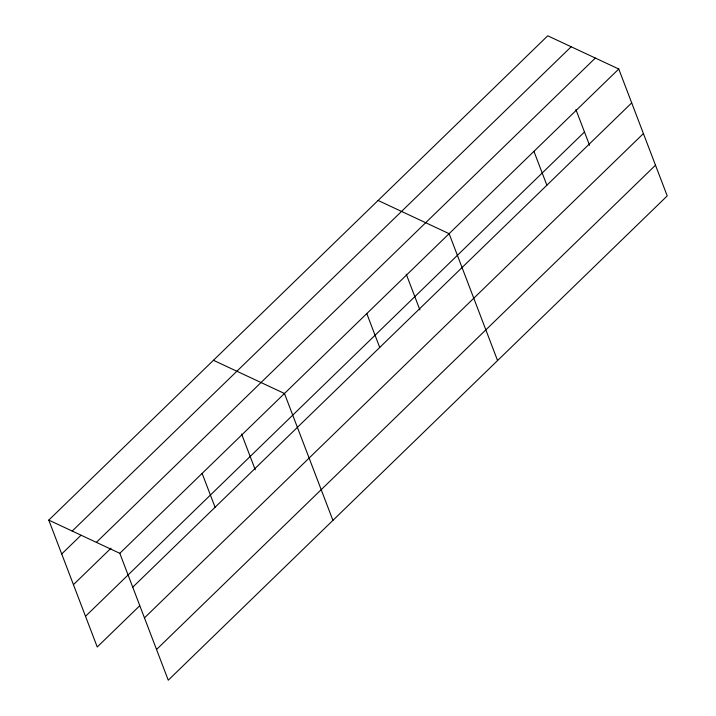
<?xml version="1.0" encoding="UTF-8"?>
<svg xmlns="http://www.w3.org/2000/svg" width="716" height="716" viewBox="0 0 716 716"><rect width="100%" height="100%" fill="white"/><g stroke="black" fill="none" stroke-linecap="round" stroke-linejoin="round"><path stroke-width="1.07" d="M48.786 520.102L547.74 35.8L618.767 69.013L667.214 195.898L168.26 680.2L119.805 553.316L48.786 520.102L97.233 646.987L139.602 605.861M72.218 531.066L571.18 46.764M61.719 553.969L80.899 535.353M96.374 542.352L595.327 58.059M73.435 584.668L111.007 548.205M119.805 553.316L618.767 69.013M85.517 616.288L584.471 131.986M132.737 587.183L631.7 102.889M144.462 617.881L643.415 133.579M156.536 649.502L655.498 165.208M378.093 200.462L449.12 233.676L497.566 360.56M213.44 360.282L284.467 393.496L332.913 520.38M575.906 109.548L589.554 145.285M533.939 151.345L546.872 185.22M406.258 274.21L419.907 309.947M366.789 313.59L379.722 347.457M241.596 434.03L255.254 469.768M202.136 473.41L215.069 507.277"/></g></svg>
